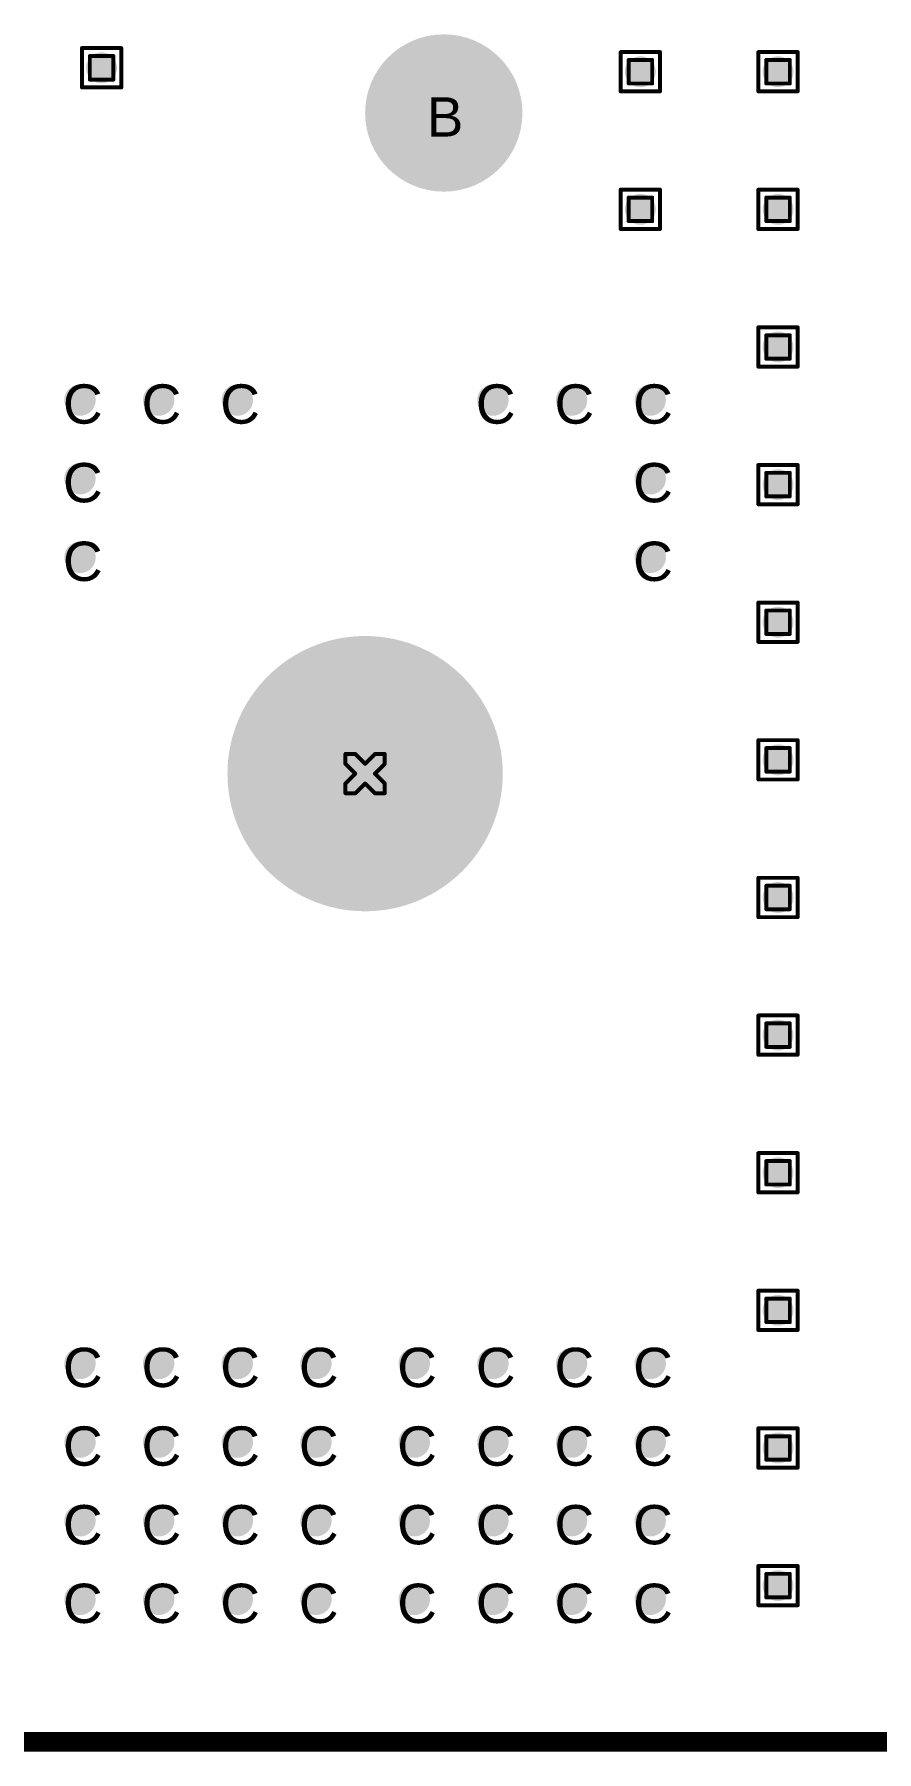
# Model space of a CAD drawing. Header units: millimetres. Extents: x -25 to 478, y -31 to 252.
# Drawn here: x 352.67 to 363.55, y -0.13 to 22.06 of the extents above; entities that cross this region are included whole.
import ezdxf

# ---------------------------------------------------------------- set-up
doc = ezdxf.new("R2010")
doc.units = ezdxf.units.MM
for name, color, linetype in [('DrillDrawing', 1, 'Continuous'), ('Mechanical1', 6, 'Continuous'), ('MultiLayer', 9, 'Continuous'), ('PadHoleLayer', 156, 'Continuous'), ('ViaHoleLayer', 16, 'Continuous')]:
    doc.layers.add(name, color=color, linetype=linetype)
doc.styles.add('Arial', font='', dxfattribs={"height": 0.2})
doc.styles.get('Arial').set_extended_font_data('Arial')

# ---------------------------------------------------------------- blocks, each defined once
blk = doc.blocks.new('KEYSTONE5001_938')
at = {"layer": 'MultiLayer'}
h = blk.add_hatch(color=9, dxfattribs=at)
edge = h.paths.add_edge_path()
edge.add_arc((0, 0), 1.016, 0, 360)
at = {"layer": 'PadHoleLayer'}
h = blk.add_hatch(color=156, dxfattribs=at)
edge = h.paths.add_edge_path()
edge.add_arc((0, 0), 0.508, 0, 360)
blk = doc.blocks.new('FP_CB25_18_CY_CONN_TERM_LUG_25MM4_7MM9_MFG_1486')
at = {"layer": 'ViaHoleLayer'}
h = blk.add_hatch(color=16, dxfattribs=at)
edge = h.paths.add_edge_path()
edge.add_arc((-3.048, 3.683), 0.203, 0, 360)
h = blk.add_hatch(color=16, dxfattribs=at)
edge = h.paths.add_edge_path()
edge.add_arc((-2.032, 3.683), 0.203, 0, 360)
h = blk.add_hatch(color=16, dxfattribs=at)
edge = h.paths.add_edge_path()
edge.add_arc((-1.016, 3.683), 0.203, 0, 360)
h = blk.add_hatch(color=16, dxfattribs=at)
edge = h.paths.add_edge_path()
edge.add_arc((0, 3.683), 0.203, 0, 360)
h = blk.add_hatch(color=16, dxfattribs=at)
edge = h.paths.add_edge_path()
edge.add_arc((10.414, 3.683), 0.203, 0, 360)
h = blk.add_hatch(color=16, dxfattribs=at)
edge = h.paths.add_edge_path()
edge.add_arc((11.43, 3.683), 0.203, 0, 360)
h = blk.add_hatch(color=16, dxfattribs=at)
edge = h.paths.add_edge_path()
edge.add_arc((12.446, 3.683), 0.203, 0, 360)
h = blk.add_hatch(color=16, dxfattribs=at)
edge = h.paths.add_edge_path()
edge.add_arc((-3.048, 2.667), 0.203, 0, 360)
h = blk.add_hatch(color=16, dxfattribs=at)
edge = h.paths.add_edge_path()
edge.add_arc((-2.032, 2.667), 0.203, 0, 360)
h = blk.add_hatch(color=16, dxfattribs=at)
edge = h.paths.add_edge_path()
edge.add_arc((-1.016, 2.667), 0.203, 0, 360)
h = blk.add_hatch(color=16, dxfattribs=at)
edge = h.paths.add_edge_path()
edge.add_arc((0, 2.667), 0.203, 0, 360)
h = blk.add_hatch(color=16, dxfattribs=at)
edge = h.paths.add_edge_path()
edge.add_arc((12.446, 2.667), 0.203, 0, 360)
h = blk.add_hatch(color=16, dxfattribs=at)
edge = h.paths.add_edge_path()
edge.add_arc((-3.048, 1.651), 0.203, 0, 360)
h = blk.add_hatch(color=16, dxfattribs=at)
edge = h.paths.add_edge_path()
edge.add_arc((-2.032, 1.651), 0.203, 0, 360)
h = blk.add_hatch(color=16, dxfattribs=at)
edge = h.paths.add_edge_path()
edge.add_arc((-1.016, 1.651), 0.203, 0, 360)
h = blk.add_hatch(color=16, dxfattribs=at)
edge = h.paths.add_edge_path()
edge.add_arc((0, 1.651), 0.203, 0, 360)
h = blk.add_hatch(color=16, dxfattribs=at)
edge = h.paths.add_edge_path()
edge.add_arc((7.62, 0), 1.778, 0, 360)
h = blk.add_hatch(color=16, dxfattribs=at)
edge = h.paths.add_edge_path()
edge.add_arc((12.446, 1.651), 0.203, 0, 360)
h = blk.add_hatch(color=16, dxfattribs=at)
edge = h.paths.add_edge_path()
edge.add_arc((-3.048, 0.635), 0.203, 0, 360)
h = blk.add_hatch(color=16, dxfattribs=at)
edge = h.paths.add_edge_path()
edge.add_arc((-2.032, 0.635), 0.203, 0, 360)
h = blk.add_hatch(color=16, dxfattribs=at)
edge = h.paths.add_edge_path()
edge.add_arc((-1.016, 0.635), 0.203, 0, 360)
h = blk.add_hatch(color=16, dxfattribs=at)
edge = h.paths.add_edge_path()
edge.add_arc((0, 0.635), 0.203, 0, 360)
h = blk.add_hatch(color=16, dxfattribs=at)
edge = h.paths.add_edge_path()
edge.add_arc((-3.048, -0.635), 0.203, 0, 360)
h = blk.add_hatch(color=16, dxfattribs=at)
edge = h.paths.add_edge_path()
edge.add_arc((-2.032, -0.635), 0.203, 0, 360)
h = blk.add_hatch(color=16, dxfattribs=at)
edge = h.paths.add_edge_path()
edge.add_arc((-1.016, -0.635), 0.203, 0, 360)
h = blk.add_hatch(color=16, dxfattribs=at)
edge = h.paths.add_edge_path()
edge.add_arc((0, -0.635), 0.203, 0, 360)
h = blk.add_hatch(color=16, dxfattribs=at)
edge = h.paths.add_edge_path()
edge.add_arc((-3.048, -1.651), 0.203, 0, 360)
h = blk.add_hatch(color=16, dxfattribs=at)
edge = h.paths.add_edge_path()
edge.add_arc((-2.032, -1.651), 0.203, 0, 360)
h = blk.add_hatch(color=16, dxfattribs=at)
edge = h.paths.add_edge_path()
edge.add_arc((-1.016, -1.651), 0.203, 0, 360)
h = blk.add_hatch(color=16, dxfattribs=at)
edge = h.paths.add_edge_path()
edge.add_arc((0, -1.651), 0.203, 0, 360)
h = blk.add_hatch(color=16, dxfattribs=at)
edge = h.paths.add_edge_path()
edge.add_arc((12.446, -1.651), 0.203, 0, 360)
h = blk.add_hatch(color=16, dxfattribs=at)
edge = h.paths.add_edge_path()
edge.add_arc((-3.048, -2.667), 0.203, 0, 360)
h = blk.add_hatch(color=16, dxfattribs=at)
edge = h.paths.add_edge_path()
edge.add_arc((-2.032, -2.667), 0.203, 0, 360)
h = blk.add_hatch(color=16, dxfattribs=at)
edge = h.paths.add_edge_path()
edge.add_arc((-1.016, -2.667), 0.203, 0, 360)
h = blk.add_hatch(color=16, dxfattribs=at)
edge = h.paths.add_edge_path()
edge.add_arc((0, -2.667), 0.203, 0, 360)
h = blk.add_hatch(color=16, dxfattribs=at)
edge = h.paths.add_edge_path()
edge.add_arc((12.446, -2.667), 0.203, 0, 360)
h = blk.add_hatch(color=16, dxfattribs=at)
edge = h.paths.add_edge_path()
edge.add_arc((-3.048, -3.683), 0.203, 0, 360)
h = blk.add_hatch(color=16, dxfattribs=at)
edge = h.paths.add_edge_path()
edge.add_arc((-2.032, -3.683), 0.203, 0, 360)
h = blk.add_hatch(color=16, dxfattribs=at)
edge = h.paths.add_edge_path()
edge.add_arc((-1.016, -3.683), 0.203, 0, 360)
h = blk.add_hatch(color=16, dxfattribs=at)
edge = h.paths.add_edge_path()
edge.add_arc((0, -3.683), 0.203, 0, 360)
h = blk.add_hatch(color=16, dxfattribs=at)
edge = h.paths.add_edge_path()
edge.add_arc((10.414, -3.683), 0.203, 0, 360)
h = blk.add_hatch(color=16, dxfattribs=at)
edge = h.paths.add_edge_path()
edge.add_arc((11.43, -3.683), 0.203, 0, 360)
h = blk.add_hatch(color=16, dxfattribs=at)
edge = h.paths.add_edge_path()
edge.add_arc((12.446, -3.683), 0.203, 0, 360)

msp = doc.modelspace()

# ---------------------------------------------------------------- hatches: boundary and pattern name
at = {"layer": 'ViaHoleLayer'}
h = msp.add_hatch(color=16, dxfattribs=at)
edge = h.paths.add_edge_path()
edge.add_arc((353.535, 21.627), 0.2, 0, 360)
h = msp.add_hatch(color=16, dxfattribs=at)
edge = h.paths.add_edge_path()
edge.add_arc((360.495, 21.576), 0.2, 0, 360)
h = msp.add_hatch(color=16, dxfattribs=at)
edge = h.paths.add_edge_path()
edge.add_arc((362.273, 21.576), 0.2, 0, 360)
h = msp.add_hatch(color=16, dxfattribs=at)
edge = h.paths.add_edge_path()
edge.add_arc((360.495, 19.798), 0.2, 0, 360)
h = msp.add_hatch(color=16, dxfattribs=at)
edge = h.paths.add_edge_path()
edge.add_arc((362.273, 19.798), 0.2, 0, 360)
h = msp.add_hatch(color=16, dxfattribs=at)
edge = h.paths.add_edge_path()
edge.add_arc((362.273, 18.02), 0.2, 0, 360)
h = msp.add_hatch(color=16, dxfattribs=at)
edge = h.paths.add_edge_path()
edge.add_arc((362.273, 16.242), 0.2, 0, 360)
h = msp.add_hatch(color=16, dxfattribs=at)
edge = h.paths.add_edge_path()
edge.add_arc((362.273, 14.464), 0.2, 0, 360)
h = msp.add_hatch(color=16, dxfattribs=at)
edge = h.paths.add_edge_path()
edge.add_arc((362.273, 12.686), 0.2, 0, 360)
h = msp.add_hatch(color=16, dxfattribs=at)
edge = h.paths.add_edge_path()
edge.add_arc((362.273, 10.908), 0.2, 0, 360)
h = msp.add_hatch(color=16, dxfattribs=at)
edge = h.paths.add_edge_path()
edge.add_arc((362.273, 9.13), 0.2, 0, 360)
h = msp.add_hatch(color=16, dxfattribs=at)
edge = h.paths.add_edge_path()
edge.add_arc((362.273, 7.352), 0.2, 0, 360)
h = msp.add_hatch(color=16, dxfattribs=at)
edge = h.paths.add_edge_path()
edge.add_arc((362.273, 5.574), 0.2, 0, 360)
h = msp.add_hatch(color=16, dxfattribs=at)
edge = h.paths.add_edge_path()
edge.add_arc((362.273, 3.796), 0.2, 0, 360)
h = msp.add_hatch(color=16, dxfattribs=at)
edge = h.paths.add_edge_path()
edge.add_arc((362.273, 2.018), 0.2, 0, 360)

# ---------------------------------------------------------------- linework, layer by layer
at = {"layer": 'DrillDrawing', "const_width": 0.0508}
for points in [[(353.281, 21.881), (353.789, 21.881)], [(353.281, 21.373), (353.281, 21.881)], [(353.383, 21.779), (353.687, 21.779)], [(353.383, 21.474), (353.383, 21.779)], [(353.687, 21.474), (353.687, 21.779)], [(353.789, 21.373), (353.789, 21.881)], [(360.241, 21.83), (360.749, 21.83)], [(360.241, 21.322), (360.241, 21.83)], [(360.342, 21.728), (360.647, 21.728)], [(360.342, 21.424), (360.342, 21.728)], [(360.647, 21.424), (360.647, 21.728)], [(360.749, 21.322), (360.749, 21.83)], [(362.019, 21.83), (362.527, 21.83)], [(362.019, 21.322), (362.019, 21.83)], [(362.12, 21.728), (362.425, 21.728)], [(362.12, 21.424), (362.12, 21.728)], [(362.425, 21.424), (362.425, 21.728)], [(362.527, 21.322), (362.527, 21.83)], [(353.281, 21.373), (353.789, 21.373)], [(353.383, 21.474), (353.687, 21.474)], [(360.241, 21.322), (360.749, 21.322)], [(360.342, 21.424), (360.647, 21.424)], [(362.019, 21.322), (362.527, 21.322)], [(362.12, 21.424), (362.425, 21.424)], [(360.241, 20.052), (360.749, 20.052)], [(360.241, 19.544), (360.241, 20.052)], [(360.342, 19.95), (360.647, 19.95)], [(360.342, 19.646), (360.342, 19.95)], [(360.647, 19.646), (360.647, 19.95)], [(360.749, 19.544), (360.749, 20.052)], [(362.019, 20.052), (362.527, 20.052)], [(362.019, 19.544), (362.019, 20.052)], [(362.12, 19.95), (362.425, 19.95)], [(362.12, 19.646), (362.12, 19.95)], [(362.425, 19.646), (362.425, 19.95)], [(362.527, 19.544), (362.527, 20.052)], [(360.241, 19.544), (360.749, 19.544)], [(360.342, 19.646), (360.647, 19.646)], [(362.019, 19.544), (362.527, 19.544)], [(362.12, 19.646), (362.425, 19.646)], [(362.019, 18.274), (362.527, 18.274)], [(362.019, 17.766), (362.019, 18.274)], [(362.12, 18.172), (362.425, 18.172)], [(362.12, 17.868), (362.12, 18.172)], [(362.425, 17.868), (362.425, 18.172)], [(362.527, 17.766), (362.527, 18.274)], [(362.019, 17.766), (362.527, 17.766)], [(362.12, 17.868), (362.425, 17.868)], [(362.019, 16.496), (362.527, 16.496)], [(362.019, 15.988), (362.019, 16.496)], [(362.12, 16.394), (362.425, 16.394)], [(362.12, 16.09), (362.12, 16.394)], [(362.425, 16.09), (362.425, 16.394)], [(362.527, 15.988), (362.527, 16.496)], [(362.019, 15.988), (362.527, 15.988)], [(362.12, 16.09), (362.425, 16.09)], [(362.019, 14.718), (362.527, 14.718)], [(362.019, 14.21), (362.019, 14.718)], [(362.527, 14.21), (362.527, 14.718)], [(362.12, 14.616), (362.425, 14.616)], [(362.12, 14.312), (362.12, 14.616)], [(362.425, 14.312), (362.425, 14.616)], [(362.019, 14.21), (362.527, 14.21)], [(362.12, 14.312), (362.425, 14.312)], [(362.019, 12.94), (362.527, 12.94)], [(362.019, 12.432), (362.019, 12.94)], [(362.527, 12.432), (362.527, 12.94)], [(356.685, 12.635), (356.685, 12.762)], [(356.685, 12.762), (356.812, 12.762)], [(356.685, 12.635), (356.812, 12.508)], [(356.812, 12.762), (356.939, 12.635)], [(356.939, 12.635), (357.066, 12.762)], [(357.066, 12.762), (357.193, 12.762)], [(357.066, 12.508), (357.193, 12.635)], [(357.193, 12.635), (357.193, 12.762)], [(362.12, 12.838), (362.425, 12.838)], [(362.12, 12.534), (362.12, 12.838)], [(362.425, 12.534), (362.425, 12.838)], [(356.685, 12.381), (356.812, 12.508)], [(357.066, 12.508), (357.193, 12.381)], [(362.019, 12.432), (362.527, 12.432)], [(362.12, 12.534), (362.425, 12.534)], [(356.685, 12.254), (356.685, 12.381)], [(356.685, 12.254), (356.812, 12.254)], [(356.812, 12.254), (356.939, 12.381)], [(356.939, 12.381), (357.066, 12.254)], [(357.066, 12.254), (357.193, 12.254)], [(357.193, 12.254), (357.193, 12.381)], [(362.019, 11.162), (362.527, 11.162)], [(362.019, 10.654), (362.019, 11.162)], [(362.527, 10.654), (362.527, 11.162)], [(362.12, 11.06), (362.425, 11.06)], [(362.12, 10.756), (362.12, 11.06)], [(362.425, 10.756), (362.425, 11.06)], [(362.019, 10.654), (362.527, 10.654)], [(362.12, 10.756), (362.425, 10.756)], [(362.019, 9.384), (362.527, 9.384)], [(362.019, 8.876), (362.019, 9.384)], [(362.527, 8.876), (362.527, 9.384)], [(362.12, 9.282), (362.425, 9.282)], [(362.12, 8.978), (362.12, 9.282)], [(362.425, 8.978), (362.425, 9.282)], [(362.019, 8.876), (362.527, 8.876)], [(362.12, 8.978), (362.425, 8.978)], [(362.019, 7.606), (362.527, 7.606)], [(362.019, 7.098), (362.019, 7.606)], [(362.527, 7.098), (362.527, 7.606)], [(362.12, 7.504), (362.425, 7.504)], [(362.12, 7.2), (362.12, 7.504)], [(362.425, 7.2), (362.425, 7.504)], [(362.019, 7.098), (362.527, 7.098)], [(362.12, 7.2), (362.425, 7.2)], [(362.019, 5.828), (362.527, 5.828)], [(362.019, 5.32), (362.019, 5.828)], [(362.527, 5.32), (362.527, 5.828)], [(362.12, 5.726), (362.425, 5.726)], [(362.12, 5.422), (362.12, 5.726)], [(362.425, 5.422), (362.425, 5.726)], [(362.019, 5.32), (362.527, 5.32)], [(362.12, 5.422), (362.425, 5.422)], [(362.019, 4.05), (362.527, 4.05)], [(362.019, 3.542), (362.019, 4.05)], [(362.527, 3.542), (362.527, 4.05)], [(362.12, 3.948), (362.425, 3.948)], [(362.12, 3.644), (362.12, 3.948)], [(362.425, 3.644), (362.425, 3.948)], [(362.019, 3.542), (362.527, 3.542)], [(362.12, 3.644), (362.425, 3.644)], [(362.019, 2.272), (362.527, 2.272)], [(362.019, 1.764), (362.019, 2.272)], [(362.527, 1.764), (362.527, 2.272)], [(362.12, 2.17), (362.425, 2.17)], [(362.12, 1.866), (362.12, 2.17)], [(362.425, 1.866), (362.425, 2.17)], [(362.019, 1.764), (362.527, 1.764)], [(362.12, 1.866), (362.425, 1.866)]]:
    msp.add_lwpolyline(points, dxfattribs=at)
at = {"layer": 'DrillDrawing', "const_width": 0.0254}
for points in [[(353.268, 21.881, 1), (353.294, 21.881, 1)], [(353.268, 21.881, 1), (353.294, 21.881, 1)], [(353.37, 21.779, 1), (353.395, 21.779, 1)], [(353.37, 21.779, 1), (353.395, 21.779, 1)], [(353.675, 21.779, 1), (353.7, 21.779, 1)], [(353.675, 21.779, 1), (353.7, 21.779, 1)], [(353.776, 21.881, 1), (353.802, 21.881, 1)], [(353.776, 21.881, 1), (353.802, 21.881, 1)], [(360.228, 21.83, 1), (360.253, 21.83, 1)], [(360.228, 21.83, 1), (360.253, 21.83, 1)], [(360.33, 21.728, 1), (360.355, 21.728, 1)], [(360.33, 21.728, 1), (360.355, 21.728, 1)], [(360.634, 21.728, 1), (360.66, 21.728, 1)], [(360.634, 21.728, 1), (360.66, 21.728, 1)], [(360.736, 21.83, 1), (360.761, 21.83, 1)], [(360.736, 21.83, 1), (360.761, 21.83, 1)], [(362.006, 21.83, 1), (362.031, 21.83, 1)], [(362.006, 21.83, 1), (362.031, 21.83, 1)], [(362.108, 21.728, 1), (362.133, 21.728, 1)], [(362.108, 21.728, 1), (362.133, 21.728, 1)], [(362.412, 21.728, 1), (362.438, 21.728, 1)], [(362.412, 21.728, 1), (362.438, 21.728, 1)], [(362.514, 21.83, 1), (362.539, 21.83, 1)], [(362.514, 21.83, 1), (362.539, 21.83, 1)], [(353.268, 21.373, 1), (353.294, 21.373, 1)], [(353.268, 21.373, 1), (353.294, 21.373, 1)], [(353.37, 21.474, 1), (353.395, 21.474, 1)], [(353.37, 21.474, 1), (353.395, 21.474, 1)], [(353.675, 21.474, 1), (353.7, 21.474, 1)], [(353.675, 21.474, 1), (353.7, 21.474, 1)], [(353.776, 21.373, 1), (353.802, 21.373, 1)], [(353.776, 21.373, 1), (353.802, 21.373, 1)], [(360.228, 21.322, 1), (360.253, 21.322, 1)], [(360.228, 21.322, 1), (360.253, 21.322, 1)], [(360.33, 21.424, 1), (360.355, 21.424, 1)], [(360.33, 21.424, 1), (360.355, 21.424, 1)], [(360.634, 21.424, 1), (360.66, 21.424, 1)], [(360.634, 21.424, 1), (360.66, 21.424, 1)], [(360.736, 21.322, 1), (360.761, 21.322, 1)], [(360.736, 21.322, 1), (360.761, 21.322, 1)], [(362.006, 21.322, 1), (362.031, 21.322, 1)], [(362.006, 21.322, 1), (362.031, 21.322, 1)], [(362.108, 21.424, 1), (362.133, 21.424, 1)], [(362.108, 21.424, 1), (362.133, 21.424, 1)], [(362.412, 21.424, 1), (362.438, 21.424, 1)], [(362.412, 21.424, 1), (362.438, 21.424, 1)], [(362.514, 21.322, 1), (362.539, 21.322, 1)], [(362.514, 21.322, 1), (362.539, 21.322, 1)], [(360.228, 20.052, 1), (360.253, 20.052, 1)], [(360.228, 20.052, 1), (360.253, 20.052, 1)], [(360.33, 19.95, 1), (360.355, 19.95, 1)], [(360.33, 19.95, 1), (360.355, 19.95, 1)], [(360.634, 19.95, 1), (360.66, 19.95, 1)], [(360.634, 19.95, 1), (360.66, 19.95, 1)], [(360.736, 20.052, 1), (360.761, 20.052, 1)], [(360.736, 20.052, 1), (360.761, 20.052, 1)], [(362.006, 20.052, 1), (362.031, 20.052, 1)], [(362.006, 20.052, 1), (362.031, 20.052, 1)], [(362.108, 19.95, 1), (362.133, 19.95, 1)], [(362.108, 19.95, 1), (362.133, 19.95, 1)], [(362.412, 19.95, 1), (362.438, 19.95, 1)], [(362.412, 19.95, 1), (362.438, 19.95, 1)], [(362.514, 20.052, 1), (362.539, 20.052, 1)], [(362.514, 20.052, 1), (362.539, 20.052, 1)], [(360.228, 19.544, 1), (360.253, 19.544, 1)], [(360.228, 19.544, 1), (360.253, 19.544, 1)], [(360.33, 19.646, 1), (360.355, 19.646, 1)], [(360.33, 19.646, 1), (360.355, 19.646, 1)], [(360.634, 19.646, 1), (360.66, 19.646, 1)], [(360.634, 19.646, 1), (360.66, 19.646, 1)], [(360.736, 19.544, 1), (360.761, 19.544, 1)], [(360.736, 19.544, 1), (360.761, 19.544, 1)], [(362.006, 19.544, 1), (362.031, 19.544, 1)], [(362.006, 19.544, 1), (362.031, 19.544, 1)], [(362.108, 19.646, 1), (362.133, 19.646, 1)], [(362.108, 19.646, 1), (362.133, 19.646, 1)], [(362.412, 19.646, 1), (362.438, 19.646, 1)], [(362.412, 19.646, 1), (362.438, 19.646, 1)], [(362.514, 19.544, 1), (362.539, 19.544, 1)], [(362.514, 19.544, 1), (362.539, 19.544, 1)], [(362.006, 18.274, 1), (362.031, 18.274, 1)], [(362.006, 18.274, 1), (362.031, 18.274, 1)], [(362.108, 18.172, 1), (362.133, 18.172, 1)], [(362.108, 18.172, 1), (362.133, 18.172, 1)], [(362.412, 18.172, 1), (362.438, 18.172, 1)], [(362.412, 18.172, 1), (362.438, 18.172, 1)], [(362.514, 18.274, 1), (362.539, 18.274, 1)], [(362.514, 18.274, 1), (362.539, 18.274, 1)], [(362.006, 17.766, 1), (362.031, 17.766, 1)], [(362.006, 17.766, 1), (362.031, 17.766, 1)], [(362.108, 17.868, 1), (362.133, 17.868, 1)], [(362.108, 17.868, 1), (362.133, 17.868, 1)], [(362.412, 17.868, 1), (362.438, 17.868, 1)], [(362.412, 17.868, 1), (362.438, 17.868, 1)], [(362.514, 17.766, 1), (362.539, 17.766, 1)], [(362.514, 17.766, 1), (362.539, 17.766, 1)], [(362.006, 16.496, 1), (362.031, 16.496, 1)], [(362.006, 16.496, 1), (362.031, 16.496, 1)], [(362.108, 16.394, 1), (362.133, 16.394, 1)], [(362.108, 16.394, 1), (362.133, 16.394, 1)], [(362.412, 16.394, 1), (362.438, 16.394, 1)], [(362.412, 16.394, 1), (362.438, 16.394, 1)], [(362.514, 16.496, 1), (362.539, 16.496, 1)], [(362.514, 16.496, 1), (362.539, 16.496, 1)], [(362.006, 15.988, 1), (362.031, 15.988, 1)], [(362.006, 15.988, 1), (362.031, 15.988, 1)], [(362.108, 16.09, 1), (362.133, 16.09, 1)], [(362.108, 16.09, 1), (362.133, 16.09, 1)], [(362.412, 16.09, 1), (362.438, 16.09, 1)], [(362.412, 16.09, 1), (362.438, 16.09, 1)], [(362.514, 15.988, 1), (362.539, 15.988, 1)], [(362.514, 15.988, 1), (362.539, 15.988, 1)], [(362.006, 14.718, 1), (362.031, 14.718, 1)], [(362.006, 14.718, 1), (362.031, 14.718, 1)], [(362.514, 14.718, 1), (362.539, 14.718, 1)], [(362.514, 14.718, 1), (362.539, 14.718, 1)], [(362.108, 14.616, 1), (362.133, 14.616, 1)], [(362.108, 14.616, 1), (362.133, 14.616, 1)], [(362.412, 14.616, 1), (362.438, 14.616, 1)], [(362.412, 14.616, 1), (362.438, 14.616, 1)], [(362.006, 14.21, 1), (362.031, 14.21, 1)], [(362.006, 14.21, 1), (362.031, 14.21, 1)], [(362.108, 14.312, 1), (362.133, 14.312, 1)], [(362.108, 14.312, 1), (362.133, 14.312, 1)], [(362.412, 14.312, 1), (362.438, 14.312, 1)], [(362.412, 14.312, 1), (362.438, 14.312, 1)], [(362.514, 14.21, 1), (362.539, 14.21, 1)], [(362.514, 14.21, 1), (362.539, 14.21, 1)], [(362.006, 12.94, 1), (362.031, 12.94, 1)], [(362.006, 12.94, 1), (362.031, 12.94, 1)], [(362.514, 12.94, 1), (362.539, 12.94, 1)], [(362.514, 12.94, 1), (362.539, 12.94, 1)], [(356.672, 12.762, 1), (356.697, 12.762, 1)], [(356.672, 12.762, 1), (356.697, 12.762, 1)], [(356.672, 12.635, 1), (356.697, 12.635, 1)], [(356.672, 12.635, 1), (356.697, 12.635, 1)], [(356.799, 12.762, 1), (356.824, 12.762, 1)], [(356.799, 12.762, 1), (356.824, 12.762, 1)], [(356.926, 12.635, 1), (356.951, 12.635, 1)], [(356.926, 12.635, 1), (356.951, 12.635, 1)], [(357.053, 12.762, 1), (357.078, 12.762, 1)], [(357.053, 12.762, 1), (357.078, 12.762, 1)], [(357.18, 12.762, 1), (357.205, 12.762, 1)], [(357.18, 12.762, 1), (357.205, 12.762, 1)], [(357.18, 12.635, 1), (357.205, 12.635, 1)], [(357.18, 12.635, 1), (357.205, 12.635, 1)], [(362.108, 12.838, 1), (362.133, 12.838, 1)], [(362.108, 12.838, 1), (362.133, 12.838, 1)], [(362.412, 12.838, 1), (362.438, 12.838, 1)], [(362.412, 12.838, 1), (362.438, 12.838, 1)], [(356.799, 12.508, 1), (356.824, 12.508, 1)], [(356.799, 12.508, 1), (356.824, 12.508, 1)], [(357.053, 12.508, 1), (357.078, 12.508, 1)], [(357.053, 12.508, 1), (357.078, 12.508, 1)], [(362.006, 12.432, 1), (362.031, 12.432, 1)], [(362.006, 12.432, 1), (362.031, 12.432, 1)], [(362.108, 12.534, 1), (362.133, 12.534, 1)], [(362.108, 12.534, 1), (362.133, 12.534, 1)], [(362.412, 12.534, 1), (362.438, 12.534, 1)], [(362.412, 12.534, 1), (362.438, 12.534, 1)], [(362.514, 12.432, 1), (362.539, 12.432, 1)], [(362.514, 12.432, 1), (362.539, 12.432, 1)], [(356.672, 12.381, 1), (356.697, 12.381, 1)], [(356.672, 12.381, 1), (356.697, 12.381, 1)], [(356.672, 12.254, 1), (356.697, 12.254, 1)], [(356.672, 12.254, 1), (356.697, 12.254, 1)], [(356.799, 12.254, 1), (356.824, 12.254, 1)], [(356.799, 12.254, 1), (356.824, 12.254, 1)], [(356.926, 12.381, 1), (356.951, 12.381, 1)], [(356.926, 12.381, 1), (356.951, 12.381, 1)], [(357.053, 12.254, 1), (357.078, 12.254, 1)], [(357.053, 12.254, 1), (357.078, 12.254, 1)], [(357.18, 12.381, 1), (357.205, 12.381, 1)], [(357.18, 12.381, 1), (357.205, 12.381, 1)], [(357.18, 12.254, 1), (357.205, 12.254, 1)], [(357.18, 12.254, 1), (357.205, 12.254, 1)], [(362.006, 11.162, 1), (362.031, 11.162, 1)], [(362.006, 11.162, 1), (362.031, 11.162, 1)], [(362.514, 11.162, 1), (362.539, 11.162, 1)], [(362.514, 11.162, 1), (362.539, 11.162, 1)], [(362.108, 11.06, 1), (362.133, 11.06, 1)], [(362.108, 11.06, 1), (362.133, 11.06, 1)], [(362.412, 11.06, 1), (362.438, 11.06, 1)], [(362.412, 11.06, 1), (362.438, 11.06, 1)], [(362.006, 10.654, 1), (362.031, 10.654, 1)], [(362.006, 10.654, 1), (362.031, 10.654, 1)], [(362.108, 10.756, 1), (362.133, 10.756, 1)], [(362.108, 10.756, 1), (362.133, 10.756, 1)], [(362.412, 10.756, 1), (362.438, 10.756, 1)], [(362.412, 10.756, 1), (362.438, 10.756, 1)], [(362.514, 10.654, 1), (362.539, 10.654, 1)], [(362.514, 10.654, 1), (362.539, 10.654, 1)], [(362.006, 9.384, 1), (362.031, 9.384, 1)], [(362.006, 9.384, 1), (362.031, 9.384, 1)], [(362.514, 9.384, 1), (362.539, 9.384, 1)], [(362.514, 9.384, 1), (362.539, 9.384, 1)], [(362.108, 9.282, 1), (362.133, 9.282, 1)], [(362.108, 9.282, 1), (362.133, 9.282, 1)], [(362.412, 9.282, 1), (362.438, 9.282, 1)], [(362.412, 9.282, 1), (362.438, 9.282, 1)], [(362.006, 8.876, 1), (362.031, 8.876, 1)], [(362.006, 8.876, 1), (362.031, 8.876, 1)], [(362.108, 8.978, 1), (362.133, 8.978, 1)], [(362.108, 8.978, 1), (362.133, 8.978, 1)], [(362.412, 8.978, 1), (362.438, 8.978, 1)], [(362.412, 8.978, 1), (362.438, 8.978, 1)], [(362.514, 8.876, 1), (362.539, 8.876, 1)], [(362.514, 8.876, 1), (362.539, 8.876, 1)], [(362.006, 7.606, 1), (362.031, 7.606, 1)], [(362.006, 7.606, 1), (362.031, 7.606, 1)], [(362.514, 7.606, 1), (362.539, 7.606, 1)], [(362.514, 7.606, 1), (362.539, 7.606, 1)], [(362.108, 7.504, 1), (362.133, 7.504, 1)], [(362.108, 7.504, 1), (362.133, 7.504, 1)], [(362.412, 7.504, 1), (362.438, 7.504, 1)], [(362.412, 7.504, 1), (362.438, 7.504, 1)], [(362.006, 7.098, 1), (362.031, 7.098, 1)], [(362.006, 7.098, 1), (362.031, 7.098, 1)], [(362.108, 7.2, 1), (362.133, 7.2, 1)], [(362.108, 7.2, 1), (362.133, 7.2, 1)], [(362.412, 7.2, 1), (362.438, 7.2, 1)], [(362.412, 7.2, 1), (362.438, 7.2, 1)], [(362.514, 7.098, 1), (362.539, 7.098, 1)], [(362.514, 7.098, 1), (362.539, 7.098, 1)], [(362.006, 5.828, 1), (362.031, 5.828, 1)], [(362.006, 5.828, 1), (362.031, 5.828, 1)], [(362.514, 5.828, 1), (362.539, 5.828, 1)], [(362.514, 5.828, 1), (362.539, 5.828, 1)], [(362.108, 5.726, 1), (362.133, 5.726, 1)], [(362.108, 5.726, 1), (362.133, 5.726, 1)], [(362.412, 5.726, 1), (362.438, 5.726, 1)], [(362.412, 5.726, 1), (362.438, 5.726, 1)], [(362.006, 5.32, 1), (362.031, 5.32, 1)], [(362.006, 5.32, 1), (362.031, 5.32, 1)], [(362.108, 5.422, 1), (362.133, 5.422, 1)], [(362.108, 5.422, 1), (362.133, 5.422, 1)], [(362.412, 5.422, 1), (362.438, 5.422, 1)], [(362.412, 5.422, 1), (362.438, 5.422, 1)], [(362.514, 5.32, 1), (362.539, 5.32, 1)], [(362.514, 5.32, 1), (362.539, 5.32, 1)], [(362.006, 4.05, 1), (362.031, 4.05, 1)], [(362.006, 4.05, 1), (362.031, 4.05, 1)], [(362.514, 4.05, 1), (362.539, 4.05, 1)], [(362.514, 4.05, 1), (362.539, 4.05, 1)], [(362.108, 3.948, 1), (362.133, 3.948, 1)], [(362.108, 3.948, 1), (362.133, 3.948, 1)], [(362.412, 3.948, 1), (362.438, 3.948, 1)], [(362.412, 3.948, 1), (362.438, 3.948, 1)], [(362.006, 3.542, 1), (362.031, 3.542, 1)], [(362.006, 3.542, 1), (362.031, 3.542, 1)], [(362.108, 3.644, 1), (362.133, 3.644, 1)], [(362.108, 3.644, 1), (362.133, 3.644, 1)], [(362.412, 3.644, 1), (362.438, 3.644, 1)], [(362.412, 3.644, 1), (362.438, 3.644, 1)], [(362.514, 3.542, 1), (362.539, 3.542, 1)], [(362.514, 3.542, 1), (362.539, 3.542, 1)], [(362.006, 2.272, 1), (362.031, 2.272, 1)], [(362.006, 2.272, 1), (362.031, 2.272, 1)], [(362.514, 2.272, 1), (362.539, 2.272, 1)], [(362.514, 2.272, 1), (362.539, 2.272, 1)], [(362.108, 2.17, 1), (362.133, 2.17, 1)], [(362.108, 2.17, 1), (362.133, 2.17, 1)], [(362.412, 2.17, 1), (362.438, 2.17, 1)], [(362.412, 2.17, 1), (362.438, 2.17, 1)], [(362.006, 1.764, 1), (362.031, 1.764, 1)], [(362.006, 1.764, 1), (362.031, 1.764, 1)], [(362.108, 1.866, 1), (362.133, 1.866, 1)], [(362.108, 1.866, 1), (362.133, 1.866, 1)], [(362.412, 1.866, 1), (362.438, 1.866, 1)], [(362.412, 1.866, 1), (362.438, 1.866, 1)], [(362.514, 1.764, 1), (362.539, 1.764, 1)], [(362.514, 1.764, 1), (362.539, 1.764, 1)]]:
    msp.add_lwpolyline(points, format="xyb", close=True, dxfattribs=at)
at = {"layer": 'Mechanical1', "const_width": 0.254}
msp.add_lwpolyline([(0, 0), (375, 0)], dxfattribs=at)

# ---------------------------------------------------------------- block references
at = {"rotation": 90}
for name, p in [('KEYSTONE5001_938', (357.955, 21.043)), ('FP_CB25_18_CY_CONN_TERM_LUG_25MM4_7MM9_MFG_1486', (356.939, 4.888))]:
    msp.add_blockref(name, p, dxfattribs=at)

# ---------------------------------------------------------------- texts
at = {"layer": 'DrillDrawing', "style": 'Arial'}
for s, p in [('B', (357.735, 20.738)), ('C', (353.036, 17.029)), ('C', (354.052, 17.029)), ('C', (355.068, 17.029)), ('C', (358.37, 17.029)), ('C', (359.386, 17.029)), ('C', (360.402, 17.029)), ('C', (353.036, 16.013)), ('C', (360.402, 16.013)), ('C', (353.036, 14.997)), ('C', (360.402, 14.997)), ('C', (353.036, 4.583)), ('C', (354.052, 4.583)), ('C', (355.068, 4.583)), ('C', (356.084, 4.583)), ('C', (357.354, 4.583)), ('C', (358.37, 4.583)), ('C', (359.386, 4.583)), ('C', (360.402, 4.583)), ('C', (353.036, 3.567)), ('C', (354.052, 3.567)), ('C', (355.068, 3.567)), ('C', (356.084, 3.567)), ('C', (357.354, 3.567)), ('C', (358.37, 3.567)), ('C', (359.386, 3.567)), ('C', (360.402, 3.567)), ('C', (353.036, 2.551)), ('C', (354.052, 2.551)), ('C', (355.068, 2.551)), ('C', (356.084, 2.551)), ('C', (357.354, 2.551)), ('C', (358.37, 2.551)), ('C', (359.386, 2.551)), ('C', (360.402, 2.551)), ('C', (353.036, 1.535)), ('C', (354.052, 1.535)), ('C', (355.068, 1.535)), ('C', (356.084, 1.535)), ('C', (357.354, 1.535)), ('C', (358.37, 1.535)), ('C', (359.386, 1.535)), ('C', (360.402, 1.535))]:
    msp.add_text(s, height=0.508, dxfattribs=at).set_placement(p)

doc.saveas('drawing.dxf')
